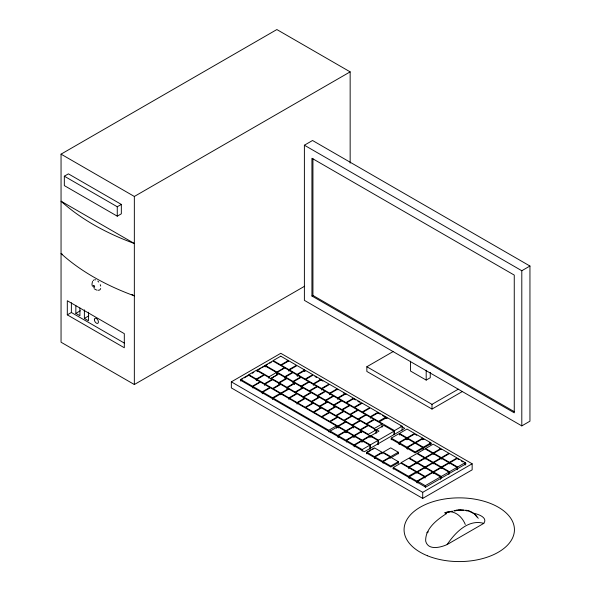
<?xml version="1.0" encoding="UTF-8"?>
<svg xmlns="http://www.w3.org/2000/svg" width="591" height="591" viewBox="0 0 591 591"><rect width="100%" height="100%" fill="white"/><g stroke="black" fill="none" stroke-linecap="round" stroke-linejoin="round"><path stroke-width="0.89" d="M446.678 513.468C437.141 519.541 425.077 528.664 425.683 541.142C428.069 550.709 440.664 547.51 447.136 544.54L483.785 523.382C488.092 517.531 478.2 514.207 473.916 513.298M92.506 281.39L91.952 284.227L92.336 286.133M447.136 544.54C455.018 532.831 468.168 518.876 483.785 523.382M304.594 286.236L134.342 384.527L61.05 342.219L61.05 154.148L276.861 29.55L350.153 71.866L350.153 163.138M64.33 176.199L68.401 173.85L121.332 204.412L121.332 213.816L117.262 216.166L64.33 185.604L64.33 176.199L117.262 206.761L121.332 204.412M61.05 154.148L134.342 196.463L350.153 71.866M304.387 145.209L312.536 140.503L529.95 266.031L529.95 421.184L521.801 425.889L304.387 300.368L304.387 145.209L521.801 270.73L529.95 266.031M67.308 314.848L124.309 347.759L124.309 333.656L67.308 300.745L67.308 314.848L71.378 312.499L124.42 343.127M75.847 305.665L75.847 313.356L80.287 310.792M84.38 309.861L84.38 318.409L88.82 315.845M311.93 296.01L514.259 412.821L514.259 275.088L311.93 158.27L311.93 296.01L312.935 295.434L514.466 411.779M231.34 381.845L280.777 353.3L472.15 463.787L472.15 469.852L422.713 498.398L231.34 387.91L231.34 381.845L422.713 492.333L472.15 463.787M240.759 379.444L248.353 375.063L260.055 381.823L252.46 386.204L240.759 379.444L240.759 381.062M265.189 365.341L272.776 360.961L284.426 367.683L276.832 372.064L265.189 365.341L265.189 366.952M257.115 371.695L257.115 370.084L264.709 365.703L276.47 372.493L276.47 375.315L270.397 378.824M242.716 378.772L240.338 380.146L364.329 451.738L404.769 428.386L400.794 426.089M244.297 377.856L249.853 374.65M252.231 373.283L253.812 372.367M258.57 369.619L260.949 368.245M262.537 367.329L267.295 364.581M269.673 363.206L271.262 362.29M256.346 379.038L263.933 374.657L256.346 370.276L248.752 374.657L256.346 379.038L256.346 380.656M257.115 370.084L268.883 376.873L276.47 372.493M277.26 372.308L284.847 367.927L292.434 372.308L284.847 376.689L277.26 372.308L277.26 374.731M252.889 386.448L260.476 382.067L269.799 387.445L262.205 391.826L252.889 386.448L252.889 388.065M264.487 383.744L272.082 379.363L264.487 374.975L256.9 379.363L264.487 383.744L264.487 385.354M288.918 369.634L296.512 365.253L288.918 360.872L281.331 365.253L288.918 369.634L288.918 371.251M278.819 382.613L286.406 378.233L278.819 373.852L271.232 378.233L278.819 382.613L278.819 384.224M262.759 392.151L270.353 387.762L280.141 393.421L272.554 397.802L262.759 392.151L262.759 393.761M304.653 369.959L297.066 365.578L289.472 369.959L297.066 374.339L304.653 369.959L304.653 371.569M297.62 374.657L305.207 370.276L312.794 374.657L305.207 379.038L297.62 374.657L297.62 376.275M292.988 381.394L300.583 377.006L292.988 372.625L285.401 377.006L292.988 381.394L292.988 383.005M294.554 382.931L286.96 378.55L279.373 382.931L286.96 387.312L294.554 382.931L294.554 384.549M280.777 393.148L288.364 388.767L280.777 384.379L273.182 388.767L280.777 393.148L280.777 394.758M301.137 386.093L308.724 381.712L301.137 377.331L293.542 381.712L301.137 386.093L301.137 387.703M288.918 397.846L296.512 393.466L288.918 389.085L281.331 393.466L288.918 397.846L288.918 399.464M313.348 383.744L320.943 379.363L313.348 374.975L305.761 379.363L313.348 383.744L313.348 385.354M303.249 396.716L310.836 392.335L303.249 387.955L295.663 392.335L303.249 396.716L303.249 398.334M297.066 402.552L304.653 398.164L297.066 393.783L289.472 398.164L297.066 402.552L297.066 404.163M321.497 388.442L329.084 384.061L321.497 379.681L313.902 384.061L321.497 388.442L321.497 390.06M462.273 391.582L431.999 409.061L366.848 371.444L366.848 366.745L393.141 351.564M317.419 395.497L325.013 391.116L317.419 386.736L309.832 391.116L317.419 395.497L317.419 397.108M311.391 401.422L318.985 397.034L311.391 392.653L303.804 397.034L311.391 401.422L311.391 403.032M329.638 393.148L337.225 388.767L329.638 384.379L322.051 388.767L329.638 393.148L329.638 394.758M325.567 400.196L333.154 395.815L325.567 391.434L317.973 395.815L325.567 400.196L325.567 401.814M319.539 406.12L327.126 401.74L319.539 397.359L311.945 401.74L319.539 406.12L319.539 407.738M337.779 397.846L345.373 393.466L337.779 389.085L330.192 393.466L337.779 397.846L337.779 399.464M333.708 404.901L341.303 400.521L333.708 396.133L326.121 400.521L333.708 404.901L333.708 406.512M336.375 425.882L280.851 393.828L273.256 398.208L328.781 430.263L336.375 425.882L336.375 428.305M337.779 426.059L345.373 421.678L337.779 417.29L330.192 421.678L337.779 426.059L337.779 427.67M330.192 432.693L330.192 431.075L337.779 426.695L345.373 431.075L345.373 432.693M338.333 427.987L338.333 426.377L345.927 421.996L353.514 426.377L353.514 427.987M410.531 361.197L410.531 371.052L426.192 380.087L430.263 377.738L430.263 372.367M330.192 431.075L337.779 435.464L345.373 431.075M353.514 426.377L345.927 430.758L338.333 426.377M370.358 416.655L377.945 412.274L370.358 407.893L362.763 412.274L370.358 416.655L370.358 418.265M338.333 437.392L338.333 435.781L345.927 431.4L353.514 435.781L353.514 437.392M346.481 432.693L346.481 431.075L354.068 426.695L361.655 431.075L361.655 432.693M360.259 429.627L367.846 425.247L360.259 420.866L352.664 425.247L360.259 429.627L360.259 431.245M353.514 435.781L345.927 440.162L338.333 435.781M361.655 431.075L354.068 435.464L346.481 431.075M386.086 416.973L378.499 421.353L370.912 416.973L378.499 412.592L386.086 416.973L386.086 418.591M346.481 442.098L346.481 440.48L354.068 436.099L361.655 440.48L361.655 442.098M354.622 437.392L354.622 435.781L362.209 431.4L369.803 435.781L369.803 437.392M382.015 424.028L374.428 419.647L366.841 424.028L374.428 428.409L382.015 424.028L382.015 427.256M375.987 429.952L368.4 434.333L360.805 429.952L368.4 425.564L375.987 429.952L375.987 433.173M376.474 432.893L376.474 429.672L383.847 425.409L393.946 431.245L393.946 434.474M346.481 440.48L354.068 444.86L361.655 440.48M369.803 435.781L362.209 440.162L354.622 435.781M354.622 446.796L354.622 445.186L362.209 440.805L369.803 445.186L369.803 449.219M362.763 442.098L362.763 440.48L370.358 436.099L377.945 440.48L377.945 444.513M370.919 437.392L370.919 435.774L378.986 431.12L376.474 429.672M366.848 366.745L431.999 404.355L458.291 389.181M402.102 426.214L386.92 417.453L379.333 421.834L394.507 430.603L402.102 426.214L402.102 430.248M354.622 445.186L362.209 449.566L369.803 445.186M362.763 440.48L370.358 444.86L377.945 440.48M370.919 435.774L378.506 440.155L393.946 431.245M366.841 453.851L366.841 452.233L374.428 447.852L382.015 452.233L382.015 453.851M391.272 439.748L391.272 438.13L398.859 433.75L406.445 438.13L406.445 439.748M399.413 433.432L407 429.051L414.594 433.432L407 437.813L399.413 433.432L399.413 435.042M370.949 450.298L366.398 452.928L390.828 467.03L398.415 462.65M372.47 449.419L373.985 448.547M366.841 452.233L374.428 456.621L382.015 452.233M391.272 438.13L398.859 442.511L406.445 438.13M374.982 458.55L374.982 456.939L382.569 452.558L390.163 456.939L390.163 458.55M399.413 442.836L407 438.448L414.594 442.836L407 447.217L399.413 442.836L399.413 444.447M407.554 439.748L407.554 438.13L415.148 433.75L422.735 438.13L422.735 439.748M390.163 456.939L382.569 461.32L374.982 456.939M398.304 452.233L390.717 456.621L383.123 452.233L390.717 447.852L398.304 452.233L398.304 453.851M422.735 438.13L415.148 442.511L407.554 438.13M383.123 463.255L383.123 461.637L390.717 457.257L398.304 461.637L398.304 463.255M407.554 449.145L407.554 447.535L415.148 443.154L422.735 447.535L422.735 449.145M391.176 457.619L398.578 453.341M398.304 461.637L390.717 466.018L383.123 461.637M422.735 447.535L415.148 451.916L407.554 447.535M430.876 442.836L423.289 438.448L415.702 442.836L423.289 447.217L430.876 442.836L430.876 444.447M393.296 467.511L400.883 463.13L416.064 471.891L408.477 476.272L393.296 467.511L393.296 469.128M408.75 467.03L416.345 462.65L408.75 458.269L401.163 462.65L408.75 467.03L408.75 468.648M416.899 462.332L424.486 457.951L416.899 453.563L409.304 457.951L416.899 462.332L416.899 463.942M425.04 457.626L432.627 453.245L425.04 448.865L417.445 453.245L425.04 457.626L425.04 459.244M433.181 452.928L440.775 448.547L433.181 444.166L425.594 448.547L433.181 452.928L433.181 454.538M416.899 471.736L424.486 467.348L416.899 462.967L409.304 467.348L416.899 471.736L416.899 473.347M425.04 467.03L432.627 462.65L425.04 458.269L417.445 462.65L425.04 467.03L425.04 468.648M433.181 462.332L440.775 457.951L433.181 453.563L425.594 457.951L433.181 462.332L433.181 463.942M441.329 457.626L448.916 453.245L441.329 448.865L433.735 453.245L441.329 457.626L441.329 459.244M409.304 476.752L416.899 472.372L424.486 476.752L416.899 481.14L409.304 476.752L409.304 478.37M425.04 476.435L432.627 472.054L425.04 467.673L417.445 472.054L425.04 476.435L425.04 478.053M433.181 471.736L440.775 467.348L433.181 462.967L425.594 467.348L433.181 471.736L433.181 473.347M441.329 467.03L448.916 462.65L441.329 458.269L433.735 462.65L441.329 467.03L441.329 468.648M449.47 462.332L457.057 457.951L449.47 453.563L441.883 457.951L449.47 462.332L449.47 463.942M417.726 482.913L417.726 481.296L432.908 472.534L440.494 476.915L440.494 479.338M433.735 473.664L433.735 472.054L441.329 467.673L448.916 472.054L448.916 474.477M417.726 481.296L425.313 485.676L440.494 476.915M433.735 472.054L441.329 476.435L448.916 472.054M457.057 467.348L449.47 462.967L441.883 467.348L449.47 471.736L457.057 467.348L457.057 469.771M465.206 462.65L457.611 458.269L450.024 462.65L457.611 467.03L465.206 462.65L465.206 465.073M426.783 532.787L428.372 531.87M453.696 510.964L454.952 510.528M446.471 513.712L444.905 512.818L449.891 511.658M450.963 511.451L452.447 511.252A60.437 34.891 -60 0 0 451.132 511.466M456.178 510.299L463.536 510.018M455.897 510.269L463.41 510.159M454.486 510.853L456.016 510.75M461.12 510.033L458.106 510.085M464.038 510.24C469.173 509.841 474.063 512.759 476.922 516.903M466.491 510.727L467.909 510.927M466.011 510.594L466.75 510.727M468.626 511.03L474.41 513.771L478.274 518.292M96.695 290.115L94.102 288.711M287.137 360.466L288.726 361.389M303.826 370.106L305.414 371.022M314.951 376.533L316.547 377.45M319.724 379.282L322.9 381.121M336.412 388.922L338.008 389.838M343.57 393.052L345.949 394.426M353.108 398.556L355.494 399.937M357.873 401.311L359.468 402.227M377.745 412.784L380.131 414.158M382.517 415.539L387.282 418.288M415.178 434.392L416.773 435.316M422.366 438.544L423.961 439.468M429.561 442.696L431.157 443.619L415.148 452.861L391.176 439.024M439.778 448.599L441.374 449.515M456.525 458.261L458.912 459.643M461.305 461.024L462.901 461.948M464.496 462.871L466.092 463.787L425.653 487.139L392.956 468.264M62.646 254.448L61.05 253.532A236.097 136.307 0 0 0 134.342 295.847L131.956 294.466M75.847 313.356L79.918 315.705L79.918 308.014M84.38 318.409L88.451 320.765L88.451 312.211M465.294 524.461C462.975 518.861 458.572 513.638 452.499 512.109A22 15.802 76.9 0 0 444.905 512.818M521.801 270.73L521.801 425.889M457.611 467.03L457.611 469.453M449.47 471.736L449.47 473.347M441.329 476.435L441.329 478.053M431.999 404.355L431.999 409.061M426.192 370.239L426.192 380.087M425.313 485.676L425.313 487.294M423.289 447.217L423.289 448.828M422.713 492.333L422.713 498.398M416.899 481.14L416.899 482.751M408.477 476.272L408.477 477.89M407 447.217L407 448.828M398.859 442.511L398.859 444.129M394.507 430.603L394.507 434.636M378.506 440.155L378.506 444.188M374.428 428.409L374.428 430.019M374.428 456.621L374.428 458.232M370.358 444.86L370.358 448.901M362.209 449.566L362.209 451.177M354.068 444.86L354.068 446.478M337.779 435.464L337.779 437.074M328.781 430.263L328.781 431.881M312.935 158.61L312.935 295.434M297.066 374.339L297.066 375.95M286.96 387.312L286.96 388.93M284.847 376.689L284.847 378.306M276.832 372.064L276.832 375.292M272.554 397.802L272.554 399.413M268.883 376.873L268.883 378.284M262.205 391.826L262.205 393.443M134.342 196.463L134.342 384.527M117.262 206.761L117.262 216.166M71.378 302.799L71.378 312.499M448.466 512.072A60.437 34.891 -60 0 1 449.803 511.74M100.662 288.489A5.755 3.324 60 0 1 97.781 290.151M93.201 280.614A5.755 3.324 60 0 1 93.851 280.016M94.693 279.757A5.755 3.324 60 0 1 95.676 279.853M97.781 281.072A5.755 3.324 60 0 1 98.763 282.106M100.256 284.685A5.755 3.324 60 0 1 100.662 286.059M94.25 285.941A1.056 0.606 60 0 1 94.331 287.418A1.056 0.606 60 0 1 93.156 286.28M93.23 285.667A1.056 0.606 60 0 1 94.072 285.749M280.777 356.174L273.182 360.554L280.777 364.935L288.364 360.554L280.777 356.174M272.628 379.681L265.041 384.061L272.628 388.442L280.223 384.061L272.628 379.681M295.108 383.249L287.514 387.637L295.108 392.018L302.695 387.637L295.108 383.249M309.278 382.03L301.691 386.411L309.278 390.791L316.865 386.411L309.278 382.03M305.207 398.489L297.62 402.87L305.207 407.251L312.794 402.87L305.207 398.489M313.348 403.188L305.761 407.568L313.348 411.949L320.943 407.568L313.348 403.188M327.68 402.057L320.093 406.438L327.68 410.826L335.267 406.438L327.68 402.057M321.497 407.893L313.902 412.274L321.497 416.655L329.084 412.274L321.497 407.893M345.927 393.783L338.333 398.164L345.927 402.552L353.514 398.164L345.927 393.783M341.849 400.838L334.262 405.219L341.849 409.6L349.444 405.219L341.849 400.838M335.821 406.763L328.234 411.144L335.821 415.525L343.415 411.144L335.821 406.763M329.638 412.592L322.051 416.973L329.638 421.353L337.225 416.973L329.638 412.592M354.068 398.489L346.481 402.87L354.068 407.251L361.655 402.87L354.068 398.489M349.998 405.537L342.403 409.918L349.998 414.306L357.585 409.918L349.998 405.537M343.969 411.462L336.375 415.842L343.969 420.223L351.556 415.842L343.969 411.462M362.209 403.188L354.622 407.568L362.209 411.949L369.803 407.568L362.209 403.188M358.139 410.243L350.552 414.623L358.139 419.004L365.733 414.623L358.139 410.243M352.11 416.167L344.523 420.548L352.11 424.929L359.705 420.548L352.11 416.167M366.287 414.941L358.693 419.322L366.287 423.71L373.874 419.322L366.287 414.941M134.342 243.507L61.05 201.191A236.097 136.307 0 0 0 134.342 243.507M427.426 555.747A55.185 31.862 0 0 0 514.207 532.624A55.185 31.862 0 0 0 436.136 500.791A55.185 31.862 0 0 0 427.426 555.747M94.375 319.709A2.859 1.655 60 0 0 97.449 323.417A2.859 1.655 60 0 0 97.367 319.325A2.859 1.655 60 0 0 94.375 319.709"/></g></svg>
